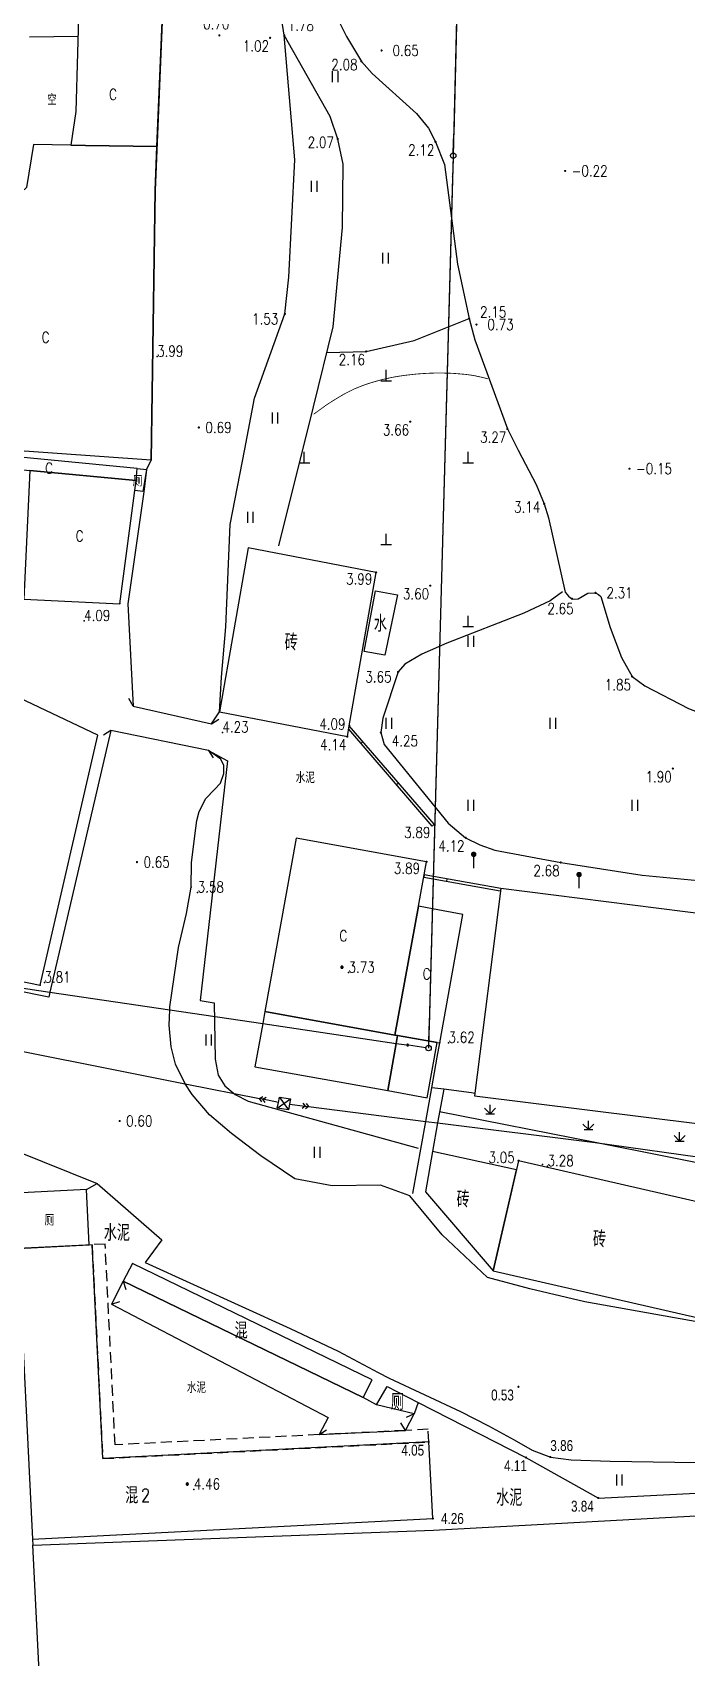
# Model space of a CAD drawing. Extents: x 500064 to 501389, y 2542464 to 2545400.
# Drawn here: x 500965.4 to 501025.3, y 2542964.3 to 2543113 of the extents above; entities that cross this region are included whole.
import ezdxf
from ezdxf.enums import TextEntityAlignment as Align

# ---------------------------------------------------------------- set-up
doc = ezdxf.new("R2010")
doc.units = 0
doc.header["$LTSCALE"] = 0.5
doc.linetypes.add('CENTER', pattern=[50.8, 31.75, -6.35, 6.35, -6.35])
doc.linetypes.add('X5', pattern=[3, 2, -1])
doc.layers.get('0').update_dxf_attribs({"linetype": 'CONTINUOUS', "lineweight": 5})
doc.layers.add('GCD', color=8, linetype='CONTINUOUS')
doc.layers.add('地形图', color=8, linetype='CONTINUOUS')
doc.styles.add('HZ', font='romans.shx', dxfattribs={"width": 0.8, "bigfont": 'hztxt.shx'})
doc.styles.add('正等线体', font='')
doc.styles.get('正等线体').set_extended_font_data('FZZhongDengXian-Z07S')
doc.linetypes.add('10421', pattern='A,2,[150,AAA.SHX,S=1,R=0,X=0,Y=1],1e-11', length=2)
doc.linetypes.add('1161', pattern='A,0,[149,AAA.SHX,S=0.15,R=0,X=0,Y=0],-1.6', length=1.6)

# ---------------------------------------------------------------- blocks, each defined once
blk = doc.blocks.new('GC200')
at = {"linetype": 'Continuous', "const_width": 0.2, "flags": 128}
blk.add_lwpolyline([(-0.1, 0, 1), (0.1, 0, 1)], format="xyb", close=True, dxfattribs=at)
blk = doc.blocks.new('gc170')
at = {"linetype": 'Continuous'}
blk.add_circle((0, 0), 0.5, dxfattribs=at)
blk = doc.blocks.new('gc013c')
at = {"linetype": 'Continuous'}
blk.add_line((0.5, 0), (4, 0), dxfattribs=at)
at = {"linetype": 'Continuous', "const_width": 0.15, "flags": 128}
blk.add_lwpolyline([(3.775, 0, 1), (3.925, 0, 1)], format="xyb", close=True, dxfattribs=at)
blk = doc.blocks.new('gc121')
for p, q in [((-0.5, -1), (-0.5, 1)), ((0.5, -1), (0.5, 1))]:
    blk.add_line(p, q)
blk = doc.blocks.new('gc165')
blk.add_line((0, 0), (0, 2))
at = {"const_width": 0.5}
blk.add_lwpolyline([(-0.25, 2.5, 1), (0.25, 2.5, 1)], format="xyb", close=True, dxfattribs=at)
blk = doc.blocks.new('gc111')
for p, q in [((-1, 0), (1, 0)), ((0, 0), (0, 2))]:
    blk.add_line(p, q)

msp = doc.modelspace()

# ---------------------------------------------------------------- linework, layer by layer
at = {"layer": '地形图', "linetype": 'Continuous'}
for p, q in [((501005.61, 2543170.87), (501003.96, 2543103.69)), ((501003.86, 2543099.69), (501001.72, 2543022.02)), ((500995.64, 2543048.08), (500995.45, 2543047.91)), ((500998.91, 2543044.29), (500998.72, 2543044.12)), ((501002.17, 2543040.5), (501001.98, 2543040.33)), ((501001.26, 2543035.88), (501001.22, 2543035.63)), ((501003.34, 2543035.51), (501003.29, 2543035.26)), ((501008.26, 2543034.62), (501008.21, 2543034.37)), ((500973.72, 2542998.68), (500973.97, 2542997.92)), ((500972.64, 2542996.59), (500973.4, 2542996.83)), ((501000.33, 2542986.55), (500999.6, 2542986.22)), ((500991.65, 2542984.65), (500992.33, 2542985.08)), ((500999.55, 2542985.04), (500999.11, 2542985.72))]:
    msp.add_line(p, q, dxfattribs=at)
at = {"layer": '地形图', "linetype": '10421'}
for points in [[(500981.79, 2543049.69), (500982.53, 2543050.78), (500982.71, 2543053.96), (500983.11, 2543058.57), (500983.52, 2543067.94), (500984.84, 2543074.84), (500985.74, 2543079.49), (500988.51, 2543087.2), (500988.88, 2543090.56), (500989.42, 2543101.29), (500988.46, 2543112.71), (500985.92, 2543129.04), (500985.84, 2543149.11), (500985.42, 2543162.28), (500985.05, 2543170.79), (500984.32, 2543200.83), (500982.04, 2543201.69)], [(500977.39, 2543116.15), (500976.63, 2543098.51), (500976.29, 2543073.84), (500975.86, 2543072.97), (500975.6, 2543070.93), (500974.15, 2543060.69), (500974.64, 2543051.32)], [(500972.6, 2543049.1), (500967.02, 2543025.15), (500966.91, 2543024.67), (500957.52, 2543026.56), (500953.58, 2543027.36), (500948.54, 2543028.31)]]:
    msp.add_lwpolyline(points, dxfattribs=at)
at = {"layer": '地形图', "linetype": '10421', "flags": 128}
for points in [[(501105.78, 2543064.98), (501109.21, 2543065.68), (501112.46, 2543066.67), (501118.75, 2543068.25), (501124.26, 2543069.99), (501128.16, 2543071.86), (501134.33, 2543075.92), (501138.69, 2543079.05), (501140.65, 2543081.7), (501142.55, 2543084.88), (501144.26, 2543089), (501145.19, 2543091.54), (501145.54, 2543093.38), (501145.63, 2543094.73), (501145.52, 2543099.66), (501145.01, 2543106.44), (501144.63, 2543109.19), (501144.16, 2543110.33), (501142.41, 2543112.15), (501140.6, 2543113.19), (501139.26, 2543113.5), (501137, 2543113.78), (501136.2, 2543114.01), (501135.53, 2543114.23), (501134.88, 2543114.6), (501134.3, 2543114.99), (501129.48, 2543120.69), (501127.52, 2543122.52), (501125.63, 2543124.11), (501108.01, 2543136.42), (501106.44, 2543137.62), (501102.86, 2543140.77), (501102.39, 2543141.04), (501101.84, 2543141.1), (501101.42, 2543141.01), (501101.14, 2543140.85), (501099.8, 2543138.91), (501099.33, 2543138.52), (501098.51, 2543138.19), (501097.04, 2543137.84), (501095.68, 2543137.8), (501095, 2543137.98), (501094.24, 2543138.36), (501093.38, 2543139.01), (501093.19, 2543139.83), (501093.22, 2543140.59), (501093.39, 2543141.91), (501094.15, 2543144.28), (501094.62, 2543145.21), (501095.81, 2543146.33), (501099.05, 2543148.32), (501099.96, 2543149.04), (501100.45, 2543150.52), (501100.71, 2543152.12), (501100.71, 2543153.52), (501100.35, 2543155.19), (501099.77, 2543156.12), (501097.91, 2543157.08), (501089.44, 2543159.48), (501080.18, 2543162.47), (501071.85, 2543165.8), (501068.58, 2543166.93), (501066.49, 2543167.24), (501064.34, 2543167.3), (501060.6, 2543167.26), (501059.51, 2543167.12), (501058.85, 2543166.8), (501058.28, 2543165.95), (501057.76, 2543165.52), (501056.39, 2543165.03), (501053.2, 2543164.24), (501051.01, 2543163.9), (501049.74, 2543163.8), (501047.16, 2543164.18), (501041.97, 2543165.63), (501032.94, 2543168.76), (501030.23, 2543169.77), (501023.07, 2543172.81), (501020.41, 2543173.53), (501018.69, 2543173.82), (501016.64, 2543173.49), (501013.26, 2543172.54), (501006.53, 2543170.61), (501004.43, 2543169.57), (501002.15, 2543168.3), (500999.29, 2543165.96), (500997.34, 2543163.53), (500996.47, 2543161.72), (500995.78, 2543159.29), (500995.54, 2543157.41), (500995.53, 2543144.35), (500995.02, 2543140.98), (500994.33, 2543138.02), (500992.22, 2543131.52), (500991.69, 2543130.28), (500991.05, 2543129.32), (500990.05, 2543128.86), (500988.22, 2543128.5), (500987.9, 2543128.19), (500987.75, 2543127.92), (500987.73, 2543127.46), (500987.77, 2543126.94), (500990.82, 2543119.5), (500992.04, 2543116.84), (500994.15, 2543112.58), (500995.51, 2543110.31), (500996.5, 2543109.19), (501000.56, 2543105.56), (501001.66, 2543104.2), (501002.29, 2543102.95), (501003.11, 2543100.88), (501004.3, 2543091.76), (501005.37, 2543086.78), (501005.9, 2543084.83), (501008.87, 2543076.68), (501009.84, 2543074.73), (501011.51, 2543071.6), (501012.23, 2543069.83), (501012.62, 2543068.54), (501014.16, 2543061.75), (501014.46, 2543061.37), (501014.78, 2543061.14), (501015.02, 2543061.11), (501015.33, 2543061.13), (501016.23, 2543061.65), (501016.93, 2543061.68), (501017.2, 2543061.54), (501017.43, 2543061.34), (501018.28, 2543058.52), (501019.3, 2543055.76), (501020.28, 2543054.02), (501021.44, 2543053.16), (501025.45, 2543051.1), (501028.51, 2543049.92), (501031.84, 2543049.05), (501034.93, 2543048.33), (501037.46, 2543048.01), (501040.83, 2543047.95), (501044.8, 2543048.51), (501065.58, 2543054.44), (501069.17, 2543055.4), (501072.8, 2543056.56), (501074.39, 2543057.32), (501075.55, 2543058.1), (501077.26, 2543059.56), (501078.21, 2543060.23), (501079.03, 2543060.73), (501079.81, 2543061.07), (501081, 2543061.47), (501083.82, 2543062.17)], [(500997.65, 2543055.97), (500995.76, 2543056.32), (500996.79, 2543061.87), (500998.8, 2543061.5)]]:
    msp.add_lwpolyline(points, close=True, dxfattribs=at)
at = {"layer": '地形图', "linetype": 'Continuous', "flags": 128}
for points in [[(501005.88, 2543174.78), (501005.66, 2543172.87), (501003.91, 2543101.69), (501001.66, 2543020.02)], [(501001.98, 2543040.33), (500994.35, 2543049.2)], [(501002.17, 2543040.5), (500994.4, 2543049.52)], [(501008.21, 2543034.37), (501001.22, 2543035.63)], [(501008.26, 2543034.62), (501001.26, 2543035.88)]]:
    msp.add_lwpolyline(points, dxfattribs=at)
at = {"layer": '地形图'}
for points in [[(500976.81, 2543102.54), (500977.39, 2543116.15), (500969.69, 2543116.48), (500969.39, 2543105.72), (500968.94, 2543102.65), (500970.27, 2543102.63)], [(500968.94, 2543102.65), (500965.52, 2543102.7), (500964.87, 2543098.78), (500958.29, 2543092.7), (500954.53, 2543087.39), (500954.11, 2543078.54), (500953.47, 2543075.48), (500976.29, 2543073.84), (500976.63, 2543098.51), (500976.81, 2543102.54), (500970.27, 2543102.63)], [(500975, 2543073.06), (500960.18, 2543074.48), (500960.11, 2543073.37), (500965.19, 2543072.88), (500974.89, 2543071.95)], [(500965.19, 2543072.88), (500964.63, 2543061.1), (500973.41, 2543060.68), (500974.89, 2543071.95)], [(500966.13, 2543025.79), (500971.39, 2543048.67), (500958.83, 2543054.61), (500953.78, 2543028.32)], [(501000.74, 2543033), (501001.48, 2543037.07), (500989.55, 2543039.22), (500986.68, 2543023.36), (500998.56, 2543021.21)], [(500998.56, 2543021.21), (500998.83, 2543021.17), (501000.9, 2543020.8), (501002.43, 2543020.53), (501002.68, 2543020.49), (501004.8, 2543032.26), (501002.02, 2543032.77), (501000.74, 2543033)], [(500986.68, 2543023.36), (500986.48, 2543022.26), (500985.77, 2543018.32), (500997.92, 2543016.13), (500998.7, 2543020.45), (500998.83, 2543021.17), (500998.56, 2543021.21)], [(501002.43, 2543020.53), (501000.9, 2543020.8), (500998.83, 2543021.17), (500998.7, 2543020.45), (500997.92, 2543016.13), (501001.53, 2543015.48)]]:
    msp.add_lwpolyline(points, close=True, dxfattribs=at)
for points in [[(500965.14, 2543112.55), (500969.59, 2543112.62)], [(500975.53, 2543070.96), (500974.77, 2543071.06), (500974.89, 2543071.95), (500975, 2543073.06), (500975.86, 2543072.97), (500975.53, 2543070.96)], [(500974.64, 2543051.32), (500974.22, 2543052)], [(500974.64, 2543051.32), (500981.79, 2543049.69)], [(500972.6, 2543049.1), (500971.93, 2543048.66)], [(500981.52, 2543047.25), (500972.6, 2543049.1)], [(500981.79, 2543049.69), (500982.47, 2543050.11)], [(500981.52, 2543047.25), (500983.26, 2543046.31), (500980.77, 2543024.39), (500982.03, 2543024.17)], [(500982.64, 2543046.45), (500981.52, 2543047.25)], [(500981.52, 2543047.25), (500981.96, 2543046.58)], [(500924.1, 2543031.52), (500947.19, 2543028.1), (500957.52, 2543026.56), (500967.02, 2543025.15), (500977.98, 2543023.53), (500986.48, 2543022.26), (500998.7, 2543020.45), (500999.67, 2543020.31)], [(500993.73, 2543027.32), (500993.74, 2543027.33), (500993.75, 2543027.33), (500993.76, 2543027.33), (500993.77, 2543027.33), (500993.78, 2543027.34), (500993.79, 2543027.34), (500993.8, 2543027.35), (500993.81, 2543027.36), (500993.81, 2543027.37), (500993.82, 2543027.37), (500993.82, 2543027.37), (500993.82, 2543027.38), (500993.83, 2543027.39), (500993.83, 2543027.4), (500993.83, 2543027.41), (500993.83, 2543027.42), (500993.83, 2543027.44), (500993.83, 2543027.45), (500993.83, 2543027.46), (500993.82, 2543027.47), (500993.82, 2543027.47), (500993.82, 2543027.47), (500993.81, 2543027.48), (500993.81, 2543027.49), (500993.8, 2543027.5), (500993.79, 2543027.51), (500993.78, 2543027.51), (500993.78, 2543027.51), (500993.77, 2543027.52), (500993.76, 2543027.52), (500993.75, 2543027.52), (500993.74, 2543027.52), (500993.73, 2543027.52), (500993.72, 2543027.52), (500993.71, 2543027.52), (500993.7, 2543027.52), (500993.69, 2543027.52), (500993.68, 2543027.51), (500993.67, 2543027.51), (500993.67, 2543027.5), (500993.66, 2543027.49), (500993.65, 2543027.48), (500993.65, 2543027.48), (500993.65, 2543027.47), (500993.64, 2543027.47), (500993.64, 2543027.46), (500993.63, 2543027.45), (500993.63, 2543027.44), (500993.63, 2543027.42), (500993.63, 2543027.41), (500993.63, 2543027.4), (500993.64, 2543027.39), (500993.64, 2543027.38), (500993.64, 2543027.38), (500993.65, 2543027.37), (500993.65, 2543027.37), (500993.66, 2543027.36), (500993.67, 2543027.35), (500993.67, 2543027.34), (500993.68, 2543027.34), (500993.68, 2543027.34), (500993.69, 2543027.33), (500993.7, 2543027.33), (500993.71, 2543027.33), (500993.72, 2543027.33), (500993.73, 2543027.32)], [(500993.68, 2543027.34), (500993.82, 2543027.37), (500993.82, 2543027.37), (500993.65, 2543027.37), (500993.64, 2543027.38), (500993.83, 2543027.42), (500993.63, 2543027.42), (500993.82, 2543027.47), (500993.82, 2543027.47), (500993.65, 2543027.47), (500993.65, 2543027.48), (500993.78, 2543027.51)], [(500933.82, 2543025.83), (500936.13, 2543025.37), (500979.38, 2543016.75), (500986.2, 2543015.4)], [(500982.03, 2543024.17), (500982.13, 2543019), (500982.41, 2543017.56), (500983.01, 2543016.56), (500983.97, 2543015.78), (500985.15, 2543015.16), (501000.71, 2543010.86)], [(500981.31, 2543020.27), (500981.31, 2543021.27)], [(500981.81, 2543020.27), (500981.81, 2543021.27)], [(500999.74, 2543020.22), (500999.75, 2543020.22), (500999.76, 2543020.22), (500999.77, 2543020.22), (500999.77, 2543020.23), (500999.78, 2543020.23), (500999.79, 2543020.23), (500999.79, 2543020.24), (500999.8, 2543020.24), (500999.8, 2543020.25), (500999.81, 2543020.26), (500999.81, 2543020.26), (500999.81, 2543020.26), (500999.81, 2543020.26), (500999.81, 2543020.27), (500999.82, 2543020.28), (500999.82, 2543020.28), (500999.82, 2543020.29), (500999.82, 2543020.3), (500999.82, 2543020.31), (500999.82, 2543020.31), (500999.82, 2543020.32), (500999.81, 2543020.32), (500999.81, 2543020.33), (500999.81, 2543020.34), (500999.8, 2543020.34), (500999.8, 2543020.35), (500999.79, 2543020.35), (500999.79, 2543020.35), (500999.78, 2543020.36), (500999.78, 2543020.36), (500999.77, 2543020.37), (500999.76, 2543020.37), (500999.75, 2543020.37), (500999.75, 2543020.37), (500999.74, 2543020.37), (500999.73, 2543020.37), (500999.72, 2543020.37), (500999.72, 2543020.36), (500999.71, 2543020.36), (500999.7, 2543020.36), (500999.7, 2543020.35), (500999.69, 2543020.35), (500999.68, 2543020.34), (500999.68, 2543020.34), (500999.68, 2543020.33), (500999.68, 2543020.33), (500999.68, 2543020.33), (500999.67, 2543020.32), (500999.67, 2543020.31), (500999.67, 2543020.31), (500999.67, 2543020.3), (500999.67, 2543020.29), (500999.67, 2543020.28), (500999.67, 2543020.28), (500999.67, 2543020.28), (500999.67, 2543020.28), (500999.67, 2543020.27), (500999.68, 2543020.26), (500999.68, 2543020.26), (500999.68, 2543020.25), (500999.69, 2543020.24), (500999.69, 2543020.24), (500999.7, 2543020.23), (500999.71, 2543020.23), (500999.71, 2543020.23), (500999.72, 2543020.22), (500999.73, 2543020.22), (500999.74, 2543020.22), (500999.74, 2543020.22)], [(500999.69, 2543020.24), (500999.81, 2543020.26), (500999.81, 2543020.26), (500999.67, 2543020.28), (500999.67, 2543020.28), (500999.74, 2543020.29), (500999.82, 2543020.31), (500999.82, 2543020.31), (500999.68, 2543020.33), (500999.68, 2543020.33), (500999.79, 2543020.35)], [(501001.4, 2543020.05), (500999.82, 2543020.28), (500999.74, 2543020.29), (500999.67, 2543020.31)], [(501000.23, 2543006.72), (501001.4, 2543013.32), (501001.95, 2543016.39), (501002.44, 2543019.19), (501002.68, 2543020.49)], [(501003.04, 2543016.25), (501001.95, 2543016.39)], [(501005.89, 2543015.88), (501005.58, 2543015.92), (501003.04, 2543016.25), (501002.49, 2543013.18), (501002.03, 2543010.57)], [(500986.2, 2543015.4), (500986.5, 2543015.59)], [(500987.92, 2543015.05), (500986.5, 2543015.34), (500986.2, 2543015.4)], [(500986.4, 2543015.1), (500986.2, 2543015.4)], [(500986.5, 2543015.34), (500986.8, 2543015.53)], [(500986.7, 2543015.04), (500986.5, 2543015.34)], [(500988.84, 2543014.38), (500987.82, 2543014.53), (500987.92, 2543015.05), (500988.01, 2543015.53), (500989.03, 2543015.38), (500988.93, 2543014.89), (500988.84, 2543014.38)], [(500987.82, 2543014.53), (500988.42, 2543014.95), (500989.03, 2543015.38)], [(500988.01, 2543015.53), (500988.42, 2543014.95), (500988.84, 2543014.38)], [(500988.93, 2543014.89), (500990.37, 2543014.71), (500990.67, 2543014.67)], [(500990.37, 2543014.71), (500990.09, 2543014.49)], [(500990.15, 2543014.99), (500990.37, 2543014.71)], [(500990.67, 2543014.67), (500990.39, 2543014.45)], [(500990.45, 2543014.95), (500990.67, 2543014.67)], [(500990.67, 2543014.67), (501001.4, 2543013.32), (501002.49, 2543013.18), (501016.89, 2543011.37), (501027.78, 2543009.86)], [(501007.29, 2543014.02), (501007.29, 2543014.82)], [(501030.23, 2543012.52), (501029.89, 2543009.73), (501029.78, 2543008.81), (501016.89, 2543011.37), (501002.67, 2543014.18)], [(501006.79, 2543014.52), (501007.29, 2543014.02), (501007.79, 2543014.52)], [(501006.89, 2543014.02), (501007.29, 2543014.02), (501007.69, 2543014.02)], [(501016.28, 2543012.56), (501016.28, 2543013.36)], [(501015.78, 2543013.06), (501016.28, 2543012.56), (501016.78, 2543013.06)], [(501015.88, 2543012.56), (501016.28, 2543012.56), (501016.68, 2543012.56)], [(501024.13, 2543012.02), (501024.63, 2543011.52), (501025.13, 2543012.02)], [(501024.63, 2543011.52), (501024.63, 2543012.32)], [(500991.23, 2543009.99), (500991.23, 2543010.99)], [(500991.73, 2543009.99), (500991.73, 2543010.99)], [(501024.23, 2543011.52), (501024.63, 2543011.52), (501025.03, 2543011.52)], [(500964.1, 2543001.69), (500970.61, 2543002.02), (500970.36, 2543007.09), (500963.84, 2543006.76), (500964.1, 2543001.69)], [(500979.58, 2542980.03), (500979.59, 2542980.03), (500979.6, 2542980.03), (500979.61, 2542980.03), (500979.62, 2542980.04), (500979.63, 2542980.04), (500979.64, 2542980.05), (500979.64, 2542980.05), (500979.65, 2542980.06), (500979.66, 2542980.07), (500979.66, 2542980.08), (500979.66, 2542980.08), (500979.67, 2542980.09), (500979.67, 2542980.1), (500979.68, 2542980.11), (500979.68, 2542980.12), (500979.68, 2542980.13), (500979.68, 2542980.14), (500979.68, 2542980.15), (500979.67, 2542980.16), (500979.67, 2542980.17), (500979.67, 2542980.18), (500979.66, 2542980.18), (500979.66, 2542980.19), (500979.65, 2542980.2), (500979.64, 2542980.2), (500979.64, 2542980.21), (500979.63, 2542980.22), (500979.63, 2542980.22), (500979.62, 2542980.22), (500979.61, 2542980.22), (500979.6, 2542980.23), (500979.59, 2542980.23), (500979.58, 2542980.23), (500979.57, 2542980.23), (500979.56, 2542980.23), (500979.55, 2542980.22), (500979.54, 2542980.22), (500979.53, 2542980.22), (500979.52, 2542980.21), (500979.51, 2542980.2), (500979.5, 2542980.2), (500979.5, 2542980.19), (500979.49, 2542980.18), (500979.49, 2542980.18), (500979.49, 2542980.17), (500979.48, 2542980.16), (500979.48, 2542980.15), (500979.48, 2542980.14), (500979.48, 2542980.13), (500979.48, 2542980.12), (500979.48, 2542980.11), (500979.48, 2542980.1), (500979.49, 2542980.09), (500979.49, 2542980.08), (500979.49, 2542980.08), (500979.5, 2542980.07), (500979.5, 2542980.06), (500979.51, 2542980.05), (500979.52, 2542980.05), (500979.53, 2542980.04), (500979.53, 2542980.04), (500979.54, 2542980.04), (500979.55, 2542980.03), (500979.56, 2542980.03), (500979.57, 2542980.03), (500979.58, 2542980.03)], [(500979.53, 2542980.04), (500979.66, 2542980.08), (500979.66, 2542980.08), (500979.49, 2542980.08), (500979.49, 2542980.08), (500979.68, 2542980.13), (500979.48, 2542980.13), (500979.67, 2542980.18), (500979.66, 2542980.18), (500979.49, 2542980.18), (500979.49, 2542980.18), (500979.63, 2542980.22)], [(500965.43, 2542975.08), (500965.45, 2542974.53)]]:
    msp.add_lwpolyline(points, dxfattribs=at)
at = {"layer": '地形图', "linetype": '10421', "flags": 128}
for points in [[(500987.96, 2543065.99), (500991.12, 2543078.69), (500992.92, 2543086.03), (500993.79, 2543095.12), (500993.84, 2543100.92), (500993.35, 2543103.21), (500992.66, 2543105.27), (500988.46, 2543112.71)], [(501013.91, 2543061.77), (501012.78, 2543060.96), (501010.38, 2543059.81), (501003.32, 2543057.09), (501001.03, 2543056.08), (500999.48, 2543055.16), (500998.87, 2543054.44), (500997.48, 2543050.21), (500997.29, 2543048.89), (500997.59, 2543047.79), (501003.45, 2543040.62), (501005.05, 2543039.27), (501006.35, 2543038.63), (501007.73, 2543038.12), (501013.75, 2543037.01), (501021.2, 2543035.84), (501034.66, 2543034.57), (501038.39, 2543034.52), (501047.32, 2543035.46)], [(501170.2, 2543028.24), (501157.78, 2543013.75), (501148.91, 2543004.95), (501143.05, 2543000.66), (501122.12, 2542994.55), (501113.28, 2542992.94), (501102.8, 2542991.66), (501099.33, 2542991.36), (501096.28, 2542991.26), (501085.85, 2542991.69), (501079.97, 2542991.81), (501076.59, 2542992.07), (501073.41, 2542992.46), (501061.78, 2542993.91), (501058.41, 2542994.04), (501056.16, 2542993.83), (501050.16, 2542992.59), (501045.26, 2542992.85), (501035.87, 2542993.67), (501027.24, 2542994.79), (501015.96, 2542996.79), (501010.91, 2542998), (501007.04, 2542999.02), (501002.9, 2543002.92), (500999.95, 2543006.51), (500997.25, 2543007.49), (500992.85, 2543007.41), (500989.43, 2543008.07), (500986.3, 2543010.15), (500983.62, 2543012.22), (500981.62, 2543013.91), (500980.03, 2543015.77), (500979.38, 2543016.75), (500978.51, 2543018.54), (500978.1, 2543020.15), (500977.92, 2543022.13), (500977.98, 2543023.53), (500977.99, 2543023.8), (500978.78, 2543029.22), (500979.51, 2543032.35), (500979.93, 2543034.75), (500979.97, 2543036.98), (500980.26, 2543039.45), (500980.46, 2543040.86), (500980.66, 2543041.68), (500981.29, 2543042.87), (500982.08, 2543043.68), (500982.61, 2543044.28), (500982.93, 2543045.14), (500982.94, 2543045.89), (500982.64, 2543046.45)], [(500754.2, 2542974.7), (500766.76, 2542979.86), (500771.62, 2542981.86), (500781.24, 2542982.49), (500786.02, 2542983.55), (500800.67, 2542986.79), (500806.43, 2542987.48), (500807.98, 2542983.96), (500810.98, 2542970.39), (500810.23, 2542968.69), (500811.31, 2542955.45), (500814.27, 2542955.75), (500815.33, 2542919.98), (500816.97, 2542911.23), (500820.03, 2542898.55), (500822.57, 2542885.28), (500824, 2542874), (500824.71, 2542862.41), (500825.76, 2542857.14), (500831.56, 2542824.91), (500833.46, 2542814.09), (500834.25, 2542812.69), (500834.28, 2542812.63), (500835.5, 2542807.06), (500836.16, 2542806.23), (500836.43, 2542805.36), (500836.61, 2542804.45), (500837.12, 2542800.81), (500837.79, 2542796.37), (500838.04, 2542793.12), (500837.99, 2542791), (500837.87, 2542789.13), (500837.87, 2542786.99), (500838.01, 2542783.97), (500839.1, 2542779.11), (500840.22, 2542774.86), (500841.15, 2542770.82), (500841.9, 2542767.91), (500842.47, 2542765.35), (500843.04, 2542761.36), (500842.76, 2542759.96), (500843.62, 2542755.05), (500844.52, 2542748.41), (500846.32, 2542732.29), (500846.75, 2542726.44), (500847.69, 2542723.42), (500854.65, 2542700.05), (500855.09, 2542699.94), (500858.3, 2542699.18), (500850.69, 2542722.64), (500851.44, 2542724.29), (500851.91, 2542726.53), (500852.2, 2542728.45), (500852.56, 2542730.9), (500852.71, 2542732.85), (500852.62, 2542741.84), (500852.11, 2542746.67), (500851.75, 2542750.78), (500849.37, 2542753.47), (500848.8, 2542758.5), (500849.08, 2542762.2), (500848.62, 2542768.83), (500845.93, 2542785.51), (500845.04, 2542798.2), (500844.49, 2542803.04), (500843.72, 2542805.08), (500842.64, 2542806.26), (500840.73, 2542807.86), (500839.66, 2542813.71), (500839, 2542816.56), (500838.08, 2542819.97), (500834.8, 2542838.46), (500832.42, 2542855.46), (500830, 2542873.41), (500829.6, 2542876.22), (500829.13, 2542879.14), (500828.83, 2542880.62), (500827.52, 2542886.53), (500825.95, 2542892.95), (500824.78, 2542897.86), (500823.22, 2542905.41), (500822.71, 2542908.77), (500822.29, 2542912.72), (500821.56, 2542920.9), (500817.9, 2542920.58), (500817.65, 2542956.09), (500816.58, 2542960.45), (500816.1, 2542970.38), (500815.53, 2542978.48), (500815.49, 2542984.21), (500815.64, 2542987.33), (500815.78, 2542989.78), (500815.83, 2542990.17), (500816.05, 2542990.82), (500816.36, 2542991.19), (500816.88, 2542991.48), (500817.6, 2542991.67), (500820.79, 2542992.12), (500825.96, 2542992.8), (500831.55, 2542993.53), (500833.6, 2542993.79), (500834.27, 2542993.81), (500835.92, 2542993.67), (500837.28, 2542997.22), (500847.33, 2542998.79), (500852.51, 2542997.9), (500857.5, 2542998.42), (500866.43, 2542999.96), (500868.34, 2542999.96), (500877.44, 2543001.99), (500883.59, 2543003.61), (500883.84, 2543003.63), (500898.38, 2543004.79), (500910.66, 2543007.23), (500925.14, 2543009.5), (500943.11, 2543010.49), (500961.3, 2543011.66), (500971.35, 2543007.63), (500977.24, 2543002.48), (500975.73, 2543000.39), (500988.99, 2542994.36), (500993.39, 2542992.28), (500997.06, 2542990.33), (500998.05, 2542989.81), (501004.59, 2542986.78), (501007.13, 2542985.47), (501009.48, 2542984.17), (501011.15, 2542983.22), (501012.8, 2542982.6), (501014.71, 2542982.36), (501018.28, 2542982.21), (501036.03, 2542981.95), (501049.83, 2542981.54), (501053.7, 2542981.36), (501060.81, 2542981.03), (501068.16, 2542980.61), (501074.27, 2542979.95), (501077.35, 2542979.5), (501080.34, 2542978.96), (501082.6, 2542978.42), (501085.52, 2542977.54), (501089.26, 2542976.24), (501091.45, 2542975.57), (501093.53, 2542975.25), (501100.69, 2542976.72), (501106.44, 2542977.06), (501111.59, 2542977.5), (501115.83, 2542978.21), (501120.39, 2542979.15), (501130.1, 2542981.5), (501138.15, 2542984.69), (501145.93, 2542987.98), (501159.06, 2542995.79), (501160.73, 2542996.98), (501168.84, 2543003.85), (501173.56, 2543008.62), (501180.33, 2543015.74), (501184.08, 2543019.87), (501186.56, 2543022.8), (501190.89, 2543028.69), (501192.74, 2543030.99), (501196.24, 2543034.86)]]:
    msp.add_lwpolyline(points, dxfattribs=at)
at = {"layer": '地形图', "linetype": '1161', "elevation": 2.16, "flags": 128}
msp.add_lwpolyline([(500992.34, 2543083.67), (500995.94, 2543083.77), (501000.35, 2543084.76), (501005.37, 2543086.78)], dxfattribs=at)
at = {"layer": '地形图', "linetype": 'Continuous', "const_width": 0.075, "flags": 128}
msp.add_lwpolyline([(500991.14, 2543078.02), (500991.74, 2543078.46), (500992.31, 2543078.87), (500992.88, 2543079.24), (500993.42, 2543079.57), (500993.95, 2543079.88), (500994.46, 2543080.14), (500994.95, 2543080.38), (500995.43, 2543080.57), (500995.9, 2543080.75), (500996.38, 2543080.9), (500996.87, 2543081.05), (500997.37, 2543081.18), (500997.87, 2543081.3), (500998.39, 2543081.41), (500998.92, 2543081.5), (500999.45, 2543081.58), (500999.99, 2543081.64), (501000.52, 2543081.7), (501001.05, 2543081.74), (501001.57, 2543081.77), (501002.09, 2543081.79), (501002.61, 2543081.8), (501003.12, 2543081.79), (501003.62, 2543081.78), (501004.12, 2543081.75), (501004.59, 2543081.71), (501005.05, 2543081.67), (501005.5, 2543081.61), (501005.92, 2543081.54), (501006.33, 2543081.45), (501006.73, 2543081.36), (501007.1, 2543081.26)], dxfattribs=at)
at = {"layer": '地形图', "linetype": 'Continuous'}
for points in [[(500994.23, 2543048.53), (500994.4, 2543049.52), (500996.86, 2543063.55), (500985.16, 2543065.79), (500982.53, 2543050.78)], [(501008.26, 2543034.62), (501005.86, 2543015.64), (501046.85, 2543010.56), (501049.24, 2543029.45)], [(500970.87, 2543002.03), (500964.1, 2543001.69), (500965.43, 2542975.08), (501002.05, 2542976.98), (501001.67, 2542983.98), (500971.85, 2542982.46)], [(500973.72, 2542998.68), (500995.66, 2542988.04), (500996.5, 2542989.66), (500974.56, 2543000.3)], [(500973.72, 2542998.68), (500972.64, 2542996.59), (500992.47, 2542986.23), (500991.65, 2542984.65), (500999.55, 2542985.04), (501000.33, 2542986.55), (500996.88, 2542987.38), (500995.66, 2542988.04)]]:
    msp.add_lwpolyline(points, close=True, dxfattribs=at)
at = {"layer": '地形图', "linetype": 'Continuous', "flags": 128}
for points in [[(501009.69, 2543008.87), (501002.03, 2543010.57), (501001.37, 2543006.86), (501007.57, 2542999.65)], [(501026.21, 2542995.36), (501028.9, 2543005.35), (501009.89, 2543009.72), (501007.57, 2542999.65)], [(500996.88, 2542987.38), (500997.88, 2542989.07), (501000.7, 2542987.59), (501000.33, 2542986.55)], [(501021.91, 2542940.84), (500967.28, 2542938.01), (500965.45, 2542974.53), (501002.11, 2542975.92), (501050.68, 2542978.56), (501055.4, 2542977.87), (501068.58, 2542978.5), (501069.5, 2542961.2), (501070.48, 2542943.47)]]:
    msp.add_lwpolyline(points, close=True, dxfattribs=at)
at = {"layer": '地形图', "linetype": '1161', "flags": 128}
for points in [[(500970.36, 2543007.09), (500971.35, 2543007.63)], [(501000.7, 2542987.59), (501010.57, 2542982.56), (501017.19, 2542978.85), (501051.66, 2542980.61), (501055.63, 2542979.98), (501068.76, 2542980.07), (501074.77, 2542979.38), (501080.39, 2542978.46), (501086.75, 2542976.62), (501090.81, 2542975.22), (501091.45, 2542974.99)]]:
    msp.add_lwpolyline(points, dxfattribs=at)
at = {"layer": '地形图', "linetype": 'X5'}
msp.add_lwpolyline([(500991.65, 2542984.65), (500972.98, 2542983.72), (500972.07, 2543002.09), (500970.87, 2543002.03), (500971.85, 2542982.46), (501001.67, 2542983.98), (501001.63, 2542985.15), (500999.55, 2542985.04)], close=True, dxfattribs=at)
at = {"layer": '地形图', "ltscale": 10}
for p in [(500976.44, 2543084.83), (500973.41, 2543060.7), (500982.53, 2543050.78), (500979.93, 2543034.75), (500966.13, 2543025.79), (501002.68, 2543020.49), (501012.07, 2543009.37)]:
    msp.add_point(p, dxfattribs=at)
at = {"layer": '地形图', "linetype": 'CENTER'}
for p in [(500976.82, 2543083.3, 3.99), (500970.14, 2543059.11, 4.09), (500982.79, 2543048.9, 4.23), (500980.53, 2543034.26, 3.58), (500994.33, 2543026.93, 3.73), (500966.51, 2543026.02, 3.81), (501003.48, 2543020.51, 3.62), (501012.54, 2543009.22, 3.28), (500980.18, 2542979.63, 4.46)]:
    msp.add_point(p, dxfattribs=at)

# ---------------------------------------------------------------- block references
at = {"layer": '地形图', "linetype": 'Continuous'}
ref = msp.add_blockref('GC200', (500982.52, 2543112.69, 0.7), dxfattribs=dict(at, xscale=0.5, yscale=0.5, zscale=0.5))
ref.add_attrib('height', '0.70', dxfattribs={"layer": 'GCD', "linetype": 'Continuous', "height": 1, "style": 'HZ', "width": 0.8}).set_placement((500981.03, 2543113.75, 0.7), align=Align.MIDDLE_LEFT)
ref = msp.add_blockref('GC200', (500988.46, 2543112.71, 1.78), dxfattribs=dict(at, xscale=0.5, yscale=0.5, zscale=0.5))
ref.add_attrib('height', '1.78', dxfattribs={"layer": 'GCD', "linetype": 'Continuous', "height": 1, "style": 'HZ', "width": 0.8}).set_placement((500988.77, 2543113.62, 1.78), align=Align.MIDDLE_LEFT)
ref = msp.add_blockref('GC200', (500987.16, 2543112.47, 1.02), dxfattribs=dict(at, xscale=0.5, yscale=0.5, zscale=0.5))
ref.add_attrib('height', '1.02', dxfattribs={"layer": 'GCD', "linetype": 'Continuous', "height": 1, "style": 'HZ', "width": 0.8}).set_placement((500984.66, 2543111.72, 1.02), align=Align.MIDDLE_LEFT)
ref = msp.add_blockref('GC200', (500997.36, 2543111.31, 0.65), dxfattribs=dict(at, xscale=0.5, yscale=0.5, zscale=0.5))
ref.add_attrib('height', '0.65', dxfattribs={"layer": 'GCD', "linetype": 'Continuous', "height": 1, "style": 'HZ', "width": 0.8}).set_placement((500998.36, 2543111.31, 0.65), align=Align.MIDDLE_LEFT)
ref = msp.add_blockref('GC200', (500995.51, 2543110.31, 2.08), dxfattribs=dict(at, xscale=0.5, yscale=0.5, zscale=0.5))
ref.add_attrib('height', '2.08', dxfattribs={"layer": 'GCD', "linetype": 'Continuous', "height": 1, "style": 'HZ', "width": 0.8}).set_placement((500992.76, 2543110.01, 2.08), align=Align.MIDDLE_LEFT)
at = {"layer": '地形图', "linetype": 'Continuous', "xscale": 0.5, "yscale": 0.5}
for name, p in [('gc121', (500993.13, 2543108.92)), ('gc170', (501003.91, 2543101.69)), ('gc121', (500991.21, 2543098.88)), ('gc121', (500997.73, 2543092.31)), ('gc111', (500997.78, 2543081.09)), ('gc121', (500987.62, 2543077.67)), ('gc111', (500990.28, 2543073.59)), ('gc111', (501005.28, 2543073.59)), ('gc121', (500985.37, 2543068.59)), ('gc111', (500997.78, 2543066.09)), ('gc111', (501005.28, 2543058.59)), ('gc121', (501005.54, 2543057.24)), ('gc121', (500998.04, 2543049.74)), ('gc121', (501013.04, 2543049.74)), ('gc121', (501005.54, 2543042.24)), ('gc121', (501020.54, 2543042.24)), ('gc165', (501005.79, 2543036.5)), ('gc165', (501015.43, 2543034.65)), ('gc170', (501001.66, 2543020.02)), ('gc121', (501019.13, 2542980.51))]:
    msp.add_blockref(name, p, dxfattribs=at)
at = {"layer": '地形图', "linetype": 'Continuous'}
ref = msp.add_blockref('GC200', (500993.35, 2543103.21, 2.07), dxfattribs=dict(at, xscale=0.5, yscale=0.5, zscale=0.5))
ref.add_attrib('height', '2.07', dxfattribs={"layer": 'GCD', "linetype": 'Continuous', "height": 1, "style": 'HZ', "width": 0.8}).set_placement((500990.6, 2543102.91, 2.07), align=Align.MIDDLE_LEFT)
ref = msp.add_blockref('GC200', (501002.29, 2543102.95, 2.12), dxfattribs=dict(at, xscale=0.5, yscale=0.5, zscale=0.5))
ref.add_attrib('height', '2.12', dxfattribs={"layer": 'GCD', "linetype": 'Continuous', "height": 1, "style": 'HZ', "width": 0.8}).set_placement((500999.79, 2543102.2, 2.12), align=Align.MIDDLE_LEFT)
at = {"layer": '地形图', "linetype": 'Continuous', "yscale": 0.5}
for p, xscale, rotation in [((501003.91, 2543101.69), 0.4999999999945022, 88.59611107933483), ((501003.91, 2543101.69), 0.4999999998875473, 268.4204049223997), ((501001.66, 2543020.02), 0.4999999998875473, 88.42040492239967)]:
    msp.add_blockref('gc013c', p, dxfattribs=dict(at, xscale=xscale, rotation=rotation))
at = {"layer": '地形图', "linetype": 'Continuous'}
ref = msp.add_blockref('GC200', (501014.15, 2543100.29, -0.22), dxfattribs=dict(at, xscale=0.5, yscale=0.5, zscale=0.5))
ref.add_attrib('height', '-0.22', dxfattribs={"layer": 'GCD', "linetype": 'Continuous', "height": 1, "style": 'HZ', "width": 0.8}).set_placement((501014.75, 2543100.29, -0.22), align=Align.MIDDLE_LEFT)
ref = msp.add_blockref('GC200', (501005.37, 2543086.78, 2.15), dxfattribs=dict(at, xscale=0.5, yscale=0.5, zscale=0.5))
ref.add_attrib('height', '2.15', dxfattribs={"layer": 'GCD', "linetype": 'Continuous', "height": 1, "style": 'HZ', "width": 0.8}).set_placement((501006.37, 2543087.38, 2.15), align=Align.MIDDLE_LEFT)
ref = msp.add_blockref('GC200', (500988.51, 2543087.2, 1.53), dxfattribs=dict(at, xscale=0.5, yscale=0.5, zscale=0.5))
ref.add_attrib('height', '1.53', dxfattribs={"layer": 'GCD', "linetype": 'Continuous', "height": 1, "style": 'HZ', "width": 0.8}).set_placement((500985.51, 2543086.75, 1.53), align=Align.MIDDLE_LEFT)
ref = msp.add_blockref('GC200', (501006.04, 2543086.23, 0.73), dxfattribs=dict(at, xscale=0.5, yscale=0.5, zscale=0.5))
ref.add_attrib('height', '0.73', dxfattribs={"layer": 'GCD', "linetype": 'Continuous', "height": 1, "style": 'HZ', "width": 0.8}).set_placement((501007.04, 2543086.23, 0.73), align=Align.MIDDLE_LEFT)
ref = msp.add_blockref('GC200', (500995.94, 2543083.77, 2.16), dxfattribs=dict(at, xscale=0.5, yscale=0.5, zscale=0.5))
ref.add_attrib('height', '2.16', dxfattribs={"layer": 'GCD', "linetype": 'Continuous', "height": 1, "style": 'HZ', "width": 0.8}).set_placement((500993.44, 2543083.02, 2.16), align=Align.MIDDLE_LEFT)
ref = msp.add_blockref('GC200', (500980.64, 2543076.81, 0.69), dxfattribs=dict(at, xscale=0.5, yscale=0.5, zscale=0.5))
ref.add_attrib('height', '0.69', dxfattribs={"layer": 'GCD', "linetype": 'Continuous', "height": 1, "style": 'HZ', "width": 0.8}).set_placement((500981.24, 2543076.81, 0.69), align=Align.MIDDLE_LEFT)
ref = msp.add_blockref('GC200', (500999.98, 2543077.34, 3.66), dxfattribs=dict(at, xscale=0.5, yscale=0.5, zscale=0.5))
ref.add_attrib('height', '3.66', dxfattribs={"layer": 'GCD', "linetype": 'Continuous', "height": 1, "style": 'HZ', "width": 0.8}).set_placement((500997.48, 2543076.59, 3.66), align=Align.MIDDLE_LEFT)
ref = msp.add_blockref('GC200', (501008.87, 2543076.68, 3.27), dxfattribs=dict(at, xscale=0.5, yscale=0.5, zscale=0.5))
ref.add_attrib('height', '3.27', dxfattribs={"layer": 'GCD', "linetype": 'Continuous', "height": 1, "style": 'HZ', "width": 0.8}).set_placement((501006.37, 2543075.93, 3.27), align=Align.MIDDLE_LEFT)
ref = msp.add_blockref('GC200', (501020.04, 2543073.04, -0.15), dxfattribs=dict(at, xscale=0.5, yscale=0.5, zscale=0.5))
ref.add_attrib('height', '-0.15', dxfattribs={"layer": 'GCD', "linetype": 'Continuous', "height": 1, "style": 'HZ', "width": 0.8}).set_placement((501020.64, 2543073.04, -0.15), align=Align.MIDDLE_LEFT)
ref = msp.add_blockref('GC200', (501012.23, 2543069.83, 3.14), dxfattribs=dict(at, xscale=0.5, yscale=0.5, zscale=0.5))
ref.add_attrib('height', '3.14', dxfattribs={"layer": 'GCD', "linetype": 'Continuous', "height": 1, "style": 'HZ', "width": 0.8}).set_placement((501009.48, 2543069.53, 3.14), align=Align.MIDDLE_LEFT)
ref = msp.add_blockref('GC200', (500996.86, 2543063.55, 3.99), dxfattribs=dict(at, xscale=0.5, yscale=0.5, zscale=0.5))
ref.add_attrib('height', '3.99', dxfattribs={"layer": 'GCD', "linetype": 'Continuous', "height": 1, "style": 'HZ', "width": 0.8}).set_placement((500994.11, 2543062.95, 3.99), align=Align.MIDDLE_LEFT)
ref = msp.add_blockref('GC200', (501001.81, 2543062.34, 3.6), dxfattribs=dict(at, xscale=0.5, yscale=0.5, zscale=0.5))
ref.add_attrib('height', '3.60', dxfattribs={"layer": 'GCD', "linetype": 'Continuous', "height": 1, "style": 'HZ', "width": 0.8}).set_placement((500999.31, 2543061.59, 3.6), align=Align.MIDDLE_LEFT)
ref = msp.add_blockref('GC200', (501014.78, 2543061.14, 2.65), dxfattribs=dict(at, xscale=0.5, yscale=0.5, zscale=0.5))
ref.add_attrib('height', '2.65', dxfattribs={"layer": 'GCD', "linetype": 'Continuous', "height": 1, "style": 'HZ', "width": 0.8}).set_placement((501012.53, 2543060.24, 2.65), align=Align.MIDDLE_LEFT)
ref = msp.add_blockref('GC200', (501016.93, 2543061.68, 2.31), dxfattribs=dict(at, xscale=0.5, yscale=0.5, zscale=0.5))
ref.add_attrib('height', '2.31', dxfattribs={"layer": 'GCD', "linetype": 'Continuous', "height": 1, "style": 'HZ', "width": 0.8}).set_placement((501017.93, 2543061.68, 2.31), align=Align.MIDDLE_LEFT)
ref = msp.add_blockref('GC200', (500998.87, 2543054.44, 3.65), dxfattribs=dict(at, xscale=0.5, yscale=0.5, zscale=0.5))
ref.add_attrib('height', '3.65', dxfattribs={"layer": 'GCD', "linetype": 'Continuous', "height": 1, "style": 'HZ', "width": 0.8}).set_placement((500995.87, 2543053.99, 3.65), align=Align.MIDDLE_LEFT)
ref = msp.add_blockref('GC200', (501020.28, 2543054.02, 1.85), dxfattribs=dict(at, xscale=0.5, yscale=0.5, zscale=0.5))
ref.add_attrib('height', '1.85', dxfattribs={"layer": 'GCD', "linetype": 'Continuous', "height": 1, "style": 'HZ', "width": 0.8}).set_placement((501017.78, 2543053.27, 1.85), align=Align.MIDDLE_LEFT)
ref = msp.add_blockref('GC200', (500994.41, 2543049.52, 4.09), dxfattribs=dict(at, xscale=0.5, yscale=0.5, zscale=0.5))
ref.add_attrib('height', '4.09', dxfattribs={"layer": 'GCD', "linetype": 'Continuous', "height": 1, "style": 'HZ', "width": 0.8}).set_placement((500991.66, 2543049.67, 4.09), align=Align.MIDDLE_LEFT)
ref = msp.add_blockref('GC200', (500997.29, 2543048.89, 4.25), dxfattribs=dict(at, xscale=0.5, yscale=0.5, zscale=0.5))
ref.add_attrib('height', '4.25', dxfattribs={"layer": 'GCD', "linetype": 'Continuous', "height": 1, "style": 'HZ', "width": 0.8}).set_placement((500998.29, 2543048.14, 4.25), align=Align.MIDDLE_LEFT)
ref = msp.add_blockref('GC200', (500994.23, 2543048.53, 4.14), dxfattribs=dict(at, xscale=0.5, yscale=0.5, zscale=0.5))
ref.add_attrib('height', '4.14', dxfattribs={"layer": 'GCD', "linetype": 'Continuous', "height": 1, "style": 'HZ', "width": 0.8}).set_placement((500991.73, 2543047.78, 4.14), align=Align.MIDDLE_LEFT)
ref = msp.add_blockref('GC200', (501024.01, 2543045.6, 1.9), dxfattribs=dict(at, xscale=0.5, yscale=0.5, zscale=0.5))
ref.add_attrib('height', '1.90', dxfattribs={"layer": 'GCD', "linetype": 'Continuous', "height": 1, "style": 'HZ', "width": 0.8}).set_placement((501021.51, 2543044.85, 1.9), align=Align.MIDDLE_LEFT)
ref = msp.add_blockref('GC200', (501002.17, 2543040.5, 3.89), dxfattribs=dict(at, xscale=0.5, yscale=0.5, zscale=0.5))
ref.add_attrib('height', '3.89', dxfattribs={"layer": 'GCD', "linetype": 'Continuous', "height": 1, "style": 'HZ', "width": 0.8}).set_placement((500999.42, 2543039.75, 3.89), align=Align.MIDDLE_LEFT)
ref = msp.add_blockref('GC200', (501005.05, 2543039.27, 4.12), dxfattribs=dict(at, xscale=0.5, yscale=0.5, zscale=0.5))
ref.add_attrib('height', '4.12', dxfattribs={"layer": 'GCD', "linetype": 'Continuous', "height": 1, "style": 'HZ', "width": 0.8}).set_placement((501002.55, 2543038.52, 4.12), align=Align.MIDDLE_LEFT)
ref = msp.add_blockref('GC200', (500974.98, 2543037.04, 0.65), dxfattribs=dict(at, xscale=0.5, yscale=0.5, zscale=0.5))
ref.add_attrib('height', '0.65', dxfattribs={"layer": 'GCD', "linetype": 'Continuous', "height": 1, "style": 'HZ', "width": 0.8}).set_placement((500975.58, 2543037.04, 0.65), align=Align.MIDDLE_LEFT)
ref = msp.add_blockref('GC200', (501001.48, 2543037.07, 3.89), dxfattribs=dict(at, xscale=0.5, yscale=0.5, zscale=0.5))
ref.add_attrib('height', '3.89', dxfattribs={"layer": 'GCD', "linetype": 'Continuous', "height": 1, "style": 'HZ', "width": 0.8}).set_placement((500998.48, 2543036.47, 3.89), align=Align.MIDDLE_LEFT)
ref = msp.add_blockref('GC200', (501013.75, 2543037.01, 2.68), dxfattribs=dict(at, xscale=0.5, yscale=0.5, zscale=0.5))
ref.add_attrib('height', '2.68', dxfattribs={"layer": 'GCD', "linetype": 'Continuous', "height": 1, "style": 'HZ', "width": 0.8}).set_placement((501011.25, 2543036.26, 2.68), align=Align.MIDDLE_LEFT)
ref = msp.add_blockref('GC200', (500973.39, 2543013.35, 0.6), dxfattribs=dict(at, xscale=0.5, yscale=0.5, zscale=0.5))
ref.add_attrib('height', '0.60', dxfattribs={"layer": 'GCD', "linetype": 'Continuous', "height": 1, "style": 'HZ', "width": 0.8}).set_placement((500973.99, 2543013.35, 0.6), align=Align.MIDDLE_LEFT)
ref = msp.add_blockref('GC200', (501009.89, 2543009.72, 3.05), dxfattribs=dict(at, xscale=0.5, yscale=0.5, zscale=0.5))
ref.add_attrib('height', '3.05', dxfattribs={"layer": 'GCD', "linetype": 'Continuous', "height": 1, "style": 'HZ', "width": 0.8}).set_placement((501007.14, 2543010.02, 3.05), align=Align.MIDDLE_LEFT)
ref = msp.add_blockref('GC200', (501009.88, 2542989.03, 0.53), dxfattribs=dict(at, xscale=0.5, yscale=0.5, zscale=0.5))
ref.add_attrib('height', '0.53', dxfattribs={"layer": 'GCD', "linetype": 'Continuous', "height": 1, "style": '正等线体', "width": 0.8}).set_placement((501007.38, 2542988.28, 0.53), align=Align.MIDDLE_LEFT)
ref = msp.add_blockref('GC200', (501001.67, 2542983.98, 4.05), dxfattribs=dict(at, xscale=0.5, yscale=0.5, zscale=0.5))
ref.add_attrib('height', '4.05', dxfattribs={"layer": 'GCD', "linetype": 'Continuous', "height": 1, "style": '正等线体', "width": 0.8}).set_placement((500999.17, 2542983.23, 4.05), align=Align.MIDDLE_LEFT)
ref = msp.add_blockref('GC200', (501012.8, 2542982.6, 3.86), dxfattribs=dict(at, xscale=0.5, yscale=0.5, zscale=0.5))
ref.add_attrib('height', '3.86', dxfattribs={"layer": 'GCD', "linetype": 'Continuous', "height": 1, "style": '正等线体', "width": 0.8}).set_placement((501012.8, 2542983.65, 3.86), align=Align.MIDDLE_LEFT)
ref = msp.add_blockref('GC200', (501010.57, 2542982.56, 4.11), dxfattribs=dict(at, xscale=0.5, yscale=0.5, zscale=0.5))
ref.add_attrib('height', '4.11', dxfattribs={"layer": 'GCD', "linetype": 'Continuous', "height": 1, "style": '正等线体', "width": 0.8}).set_placement((501008.57, 2542981.81, 4.11), align=Align.MIDDLE_LEFT)
ref = msp.add_blockref('GC200', (501017.19, 2542978.85, 3.84), dxfattribs=dict(at, xscale=0.5, yscale=0.5, zscale=0.5))
ref.add_attrib('height', '3.84', dxfattribs={"layer": 'GCD', "linetype": 'Continuous', "height": 1, "style": '正等线体', "width": 0.8}).set_placement((501014.69, 2542978.1, 3.84), align=Align.MIDDLE_LEFT)
ref = msp.add_blockref('GC200', (501002.05, 2542976.98, 4.25), dxfattribs=dict(at, xscale=0.5, yscale=0.5, zscale=0.5))
ref.add_attrib('height', '4.26', dxfattribs={"layer": 'GCD', "linetype": 'Continuous', "height": 1, "style": '正等线体', "width": 0.8}).set_placement((501002.8, 2542976.98, 4.26), align=Align.MIDDLE_LEFT)

# ---------------------------------------------------------------- texts
at = {"layer": '地形图', "ltscale": 10, "style": 'HZ', "width": 0.8}
for s, p in [('空', (500966.76, 2543106.31)), ('C', (500972.43, 2543106.79)), ('C', (500966.26, 2543084.56)), ('3.99', (500976.82, 2543083.3)), ('C', (500966.58, 2543072.59)), ('厕', (500974.59, 2543071.42)), ('C', (500969.37, 2543066.38)), ('4.09', (500970.14, 2543059.11)), ('4.23', (500982.79, 2543048.9)), ('水泥', (500989.5, 2543044.27)), ('3.58', (500980.53, 2543034.26)), ('C', (500993.5, 2543029.8)), ('3.81', (500966.51, 2543026.02)), ('3.73', (500994.33, 2543026.93)), ('C', (501001.12, 2543026.31)), ('3.62', (501003.48, 2543020.51)), ('3.28', (501012.54, 2543009.22)), ('厕', (500966.52, 2543003.78)), ('水泥', (500979.54, 2542988.47)), ('4.46', (500980.18, 2542979.63))]:
    msp.add_text(s, height=1, dxfattribs=at).set_placement(p)
at = {"layer": '地形图', "linetype": '10421', "style": 'HZ', "width": 0.8}
msp.add_text('水', height=1.5, dxfattribs=at).set_placement((500997.25, 2543058.94), align=Align.MIDDLE)
at = {"layer": '地形图', "linetype": 'Continuous', "style": 'HZ', "width": 0.8}
for s, p in [('砖', (500989.69, 2543057.16)), ('砖', (501005.42, 2543006.18)), ('砖', (501017.9, 2543002.54)), ('混', (500985.11, 2542994.17)), ('混', (500975.1, 2542979.1))]:
    msp.add_text(s, height=1.5, dxfattribs=at).set_placement(p, align=Align.MIDDLE_RIGHT)
for s, p in [('水泥', (500973.14, 2543003.2)), ('厕', (500998.8, 2542987.69)), ('水泥', (501009.04, 2542978.96))]:
    msp.add_text(s, height=1.5, dxfattribs=at).set_placement(p, align=Align.MIDDLE)
msp.add_text('2', height=1.2, dxfattribs=at).set_placement((500975.35, 2542979.1), align=Align.MIDDLE_LEFT)

doc.saveas('drawing.dxf')
